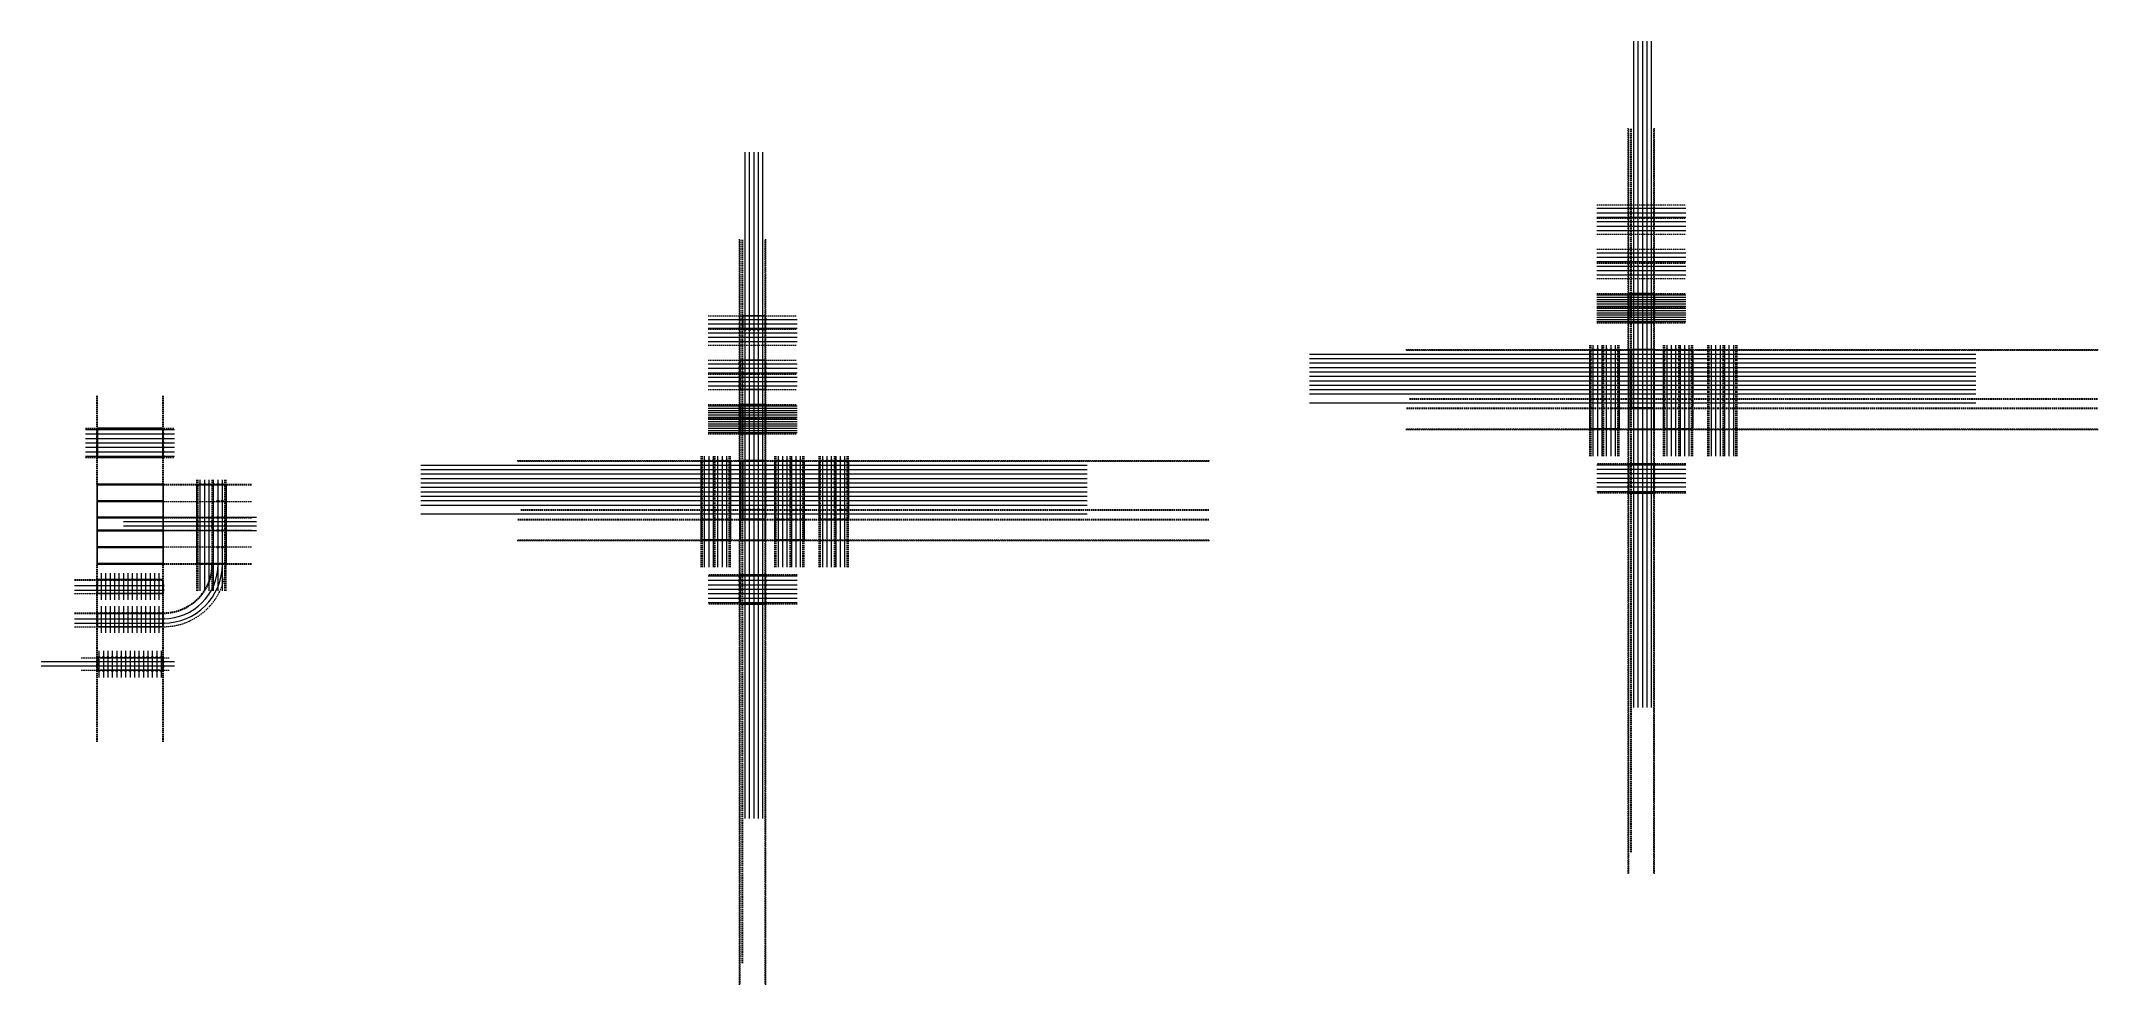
# Model space of a CAD drawing. Header units: millimetres. Extents: x -1485 to 7776, y -1874 to 2374.
import ezdxf

# ---------------------------------------------------------------- set-up
doc = ezdxf.new("R2010")
doc.units = ezdxf.units.MM
doc.linetypes.add('HIDDEN', pattern=[9.525, 6.35, -3.175])
doc.layers.get('0').update_dxf_attribs({"lineweight": 25, "true_color": 0xffffff})
for name, color, linetype, lineweight, true_color in [('dimensions', 6, 'Continuous', 0, 0xff00ff), ('sketch', 1, 'HIDDEN', 0, 0xff0000), ('tab-sketch', 14, 'Continuous', 0, 0x800000), ('wall-sketch', 5, 'Continuous', 0, 0x0000ff)]:
    doc.layers.add(name, color=color, linetype=linetype, lineweight=lineweight, true_color=true_color)

# ---------------------------------------------------------------- blocks, each defined once
blk = doc.blocks.new('tab')
for p, q in [((0, 5.1), (-3.1, 5.1)), ((-3.1, 5.1), (-3.1, -5.1)), ((-3.1, -5.1), (0, -5.1))]:
    blk.add_line(p, q)
at = {"layer": 'tab-sketch'}
for p, q in [((0, 5.1), (-3.1, 5.1)), ((-3.1, 5.1), (-3.1, -5.1)), ((0, -5.1), (0, 5.1)), ((-3.1, -5.1), (0, -5.1))]:
    blk.add_line(p, q, dxfattribs=at)
blk = doc.blocks.new('tab-hole')
for p, q in [((0, 5.05), (-3.1, 5.05)), ((-3.1, 5.05), (-3.1, -5.05)), ((0, -5.05), (0, 5.05)), ((-3.1, -5.05), (0, -5.05))]:
    blk.add_line(p, q)
blk = doc.blocks.new('tab-hole-middle')
for p, q in [((1.55, 5.05), (-1.55, 5.05)), ((-1.55, 5.05), (-1.55, -5.05)), ((1.55, -5.05), (1.55, 5.05)), ((-1.55, -5.05), (1.55, -5.05))]:
    blk.add_line(p, q)

msp = doc.modelspace()

# ---------------------------------------------------------------- linework, layer by layer
for p, q in [((5657.4, 1226.65), (5657.4, 1237.75)), ((5657.4, 1237.75), (5776.6, 1237.75)), ((5660.5, 1226.65), (5657.4, 1226.65)), ((5660.5, 1226.65), (5660.5, 1216.85)), ((5660.5, 1206.65), (5660.5, 1196.85)), ((5773.5, 1226.65), (5776.6, 1226.65)), ((5773.5, 1216.85), (5773.5, 1226.65)), ((5773.5, 1196.85), (5773.5, 1206.65)), ((5776.6, 1226.65), (5776.6, 1237.75)), ((1673.5, 1126.85), (1673.5, 1137.75)), ((1673.5, 1137.75), (1773.5, 1137.75)), ((1673.5, 1106.85), (1673.5, 1116.65)), ((1773.5, 1137.75), (1773.5, 1126.85)), ((1773.5, 1116.65), (1773.5, 1106.85)), ((5660.5, 1116.85), (5657.4, 1116.85)), ((5657.4, 1116.85), (5657.4, 1105.75)), ((5660.5, 1186.65), (5660.5, 1176.85)), ((5660.5, 1166.65), (5660.5, 1156.85)), ((5660.5, 1146.65), (5660.5, 1136.85)), ((5660.5, 1126.65), (5660.5, 1116.85)), ((5773.5, 1176.85), (5773.5, 1186.65)), ((5773.5, 1156.85), (5773.5, 1166.65)), ((5773.5, 1136.85), (5773.5, 1146.65)), ((5773.5, 1116.85), (5773.5, 1126.65)), ((5773.5, 1116.85), (5776.6, 1116.85)), ((5776.6, 1116.85), (5776.6, 1105.75)), ((1673.5, 1096.65), (1673.5, 1077.75)), ((1673.5, 1077.75), (1678.4, 1077.75)), ((1688.6, 1077.75), (1698.4, 1077.75)), ((1708.6, 1077.75), (1718.4, 1077.75)), ((1728.6, 1077.75), (1738.4, 1077.75)), ((1748.6, 1077.75), (1758.4, 1077.75)), ((1768.6, 1077.75), (1773.5, 1077.75)), ((1773.5, 1077.75), (1773.5, 1096.65)), ((5657.4, 1105.75), (5776.6, 1105.75)), ((1660.5, 926.85), (1660.5, 937.75)), ((1660.5, 937.75), (1773.5, 937.75)), ((1773.5, 937.75), (1773.5, 926.85)), ((5485, 982.75), (5495.9, 982.75)), ((5485, 982.75), (5485, 628.75)), ((5506.1, 982.75), (5515.9, 982.75)), ((5526.1, 982.75), (5535.9, 982.75)), ((5546.1, 982.75), (5555.9, 982.75)), ((5566.1, 982.75), (5575.9, 982.75)), ((5586.1, 982.75), (5595.9, 982.75)), ((5606.1, 982.75), (5617, 982.75)), ((5617, 628.75), (5617, 982.75)), ((5827.9, 982.75), (5817, 982.75)), ((5817, 628.75), (5817, 982.75)), ((5847.9, 982.75), (5838.1, 982.75)), ((5867.9, 982.75), (5858.1, 982.75)), ((5887.9, 982.75), (5878.1, 982.75)), ((5907.9, 982.75), (5898.1, 982.75)), ((5927.9, 982.75), (5918.1, 982.75)), ((5949, 982.75), (5938.1, 982.75)), ((5949, 982.75), (5949, 628.75)), ((1660.5, 906.85), (1660.5, 916.65)), ((1660.5, 886.85), (1660.5, 896.65)), ((1660.5, 866.85), (1660.5, 876.65)), ((1660.5, 846.85), (1660.5, 856.65)), ((1660.5, 826.85), (1660.5, 836.65)), ((1773.5, 916.65), (1773.5, 906.85)), ((1773.5, 896.65), (1773.5, 886.85)), ((1773.5, 876.65), (1773.5, 866.85)), ((1773.5, 856.65), (1773.5, 846.85)), ((1773.5, 836.65), (1773.5, 826.85)), ((1660.5, 805.75), (1660.5, 816.65)), ((1773.5, 805.75), (1660.5, 805.75)), ((1773.5, 816.65), (1773.5, 805.75)), ((1657.4, 726.65), (1657.4, 737.75)), ((1657.4, 737.75), (1776.6, 737.75)), ((1660.5, 726.65), (1657.4, 726.65)), ((1660.5, 726.65), (1660.5, 716.85)), ((1660.5, 706.65), (1660.5, 696.85)), ((1660.5, 686.65), (1660.5, 676.85)), ((1660.5, 666.65), (1660.5, 656.85)), ((1773.5, 726.65), (1776.6, 726.65)), ((1773.5, 716.85), (1773.5, 726.65)), ((1773.5, 696.85), (1773.5, 706.65)), ((1773.5, 676.85), (1773.5, 686.65)), ((1773.5, 656.85), (1773.5, 666.65)), ((1776.6, 726.65), (1776.6, 737.75)), ((-1235.1, 620.9), (-1235.1, 632)), ((-1235.1, 632), (-934.9, 632)), ((-1232, 620.9), (-1235.1, 620.9)), ((-1232, 620.9), (-1232, 611.1)), ((-1232, 600.9), (-1232, 591.1)), ((-1232, 580.9), (-1232, 571.1)), ((-1232, 560.9), (-1232, 551.1)), ((-938, 620.9), (-934.9, 620.9)), ((-938, 611.1), (-938, 620.9)), ((-938, 591.1), (-938, 600.9)), ((-938, 571.1), (-938, 580.9)), ((-938, 551.1), (-938, 560.9)), ((-934.9, 620.9), (-934.9, 632)), ((1660.5, 616.85), (1657.4, 616.85)), ((1657.4, 616.85), (1657.4, 605.75)), ((1657.4, 605.75), (1776.6, 605.75)), ((1660.5, 646.65), (1660.5, 636.85)), ((1660.5, 626.65), (1660.5, 616.85)), ((1773.5, 636.85), (1773.5, 646.65)), ((1773.5, 616.85), (1773.5, 626.65)), ((1773.5, 616.85), (1776.6, 616.85)), ((1776.6, 616.85), (1776.6, 605.75)), ((5485, 628.75), (5495.9, 628.75)), ((5506.1, 628.75), (5515.9, 628.75)), ((5526.1, 628.75), (5535.9, 628.75)), ((5546.1, 628.75), (5555.9, 628.75)), ((5566.1, 628.75), (5575.9, 628.75)), ((5586.1, 628.75), (5595.9, 628.75)), ((5606.1, 628.75), (5617, 628.75)), ((5827.9, 628.75), (5817, 628.75)), ((5847.9, 628.75), (5838.1, 628.75)), ((5867.9, 628.75), (5858.1, 628.75)), ((5887.9, 628.75), (5878.1, 628.75)), ((5907.9, 628.75), (5898.1, 628.75)), ((5927.9, 628.75), (5918.1, 628.75)), ((5949, 628.75), (5938.1, 628.75)), ((-1232, 511.1), (-1235.1, 511.1)), ((-1235.1, 511.1), (-1235.1, 500)), ((-1235.1, 500), (-934.9, 500)), ((-1232, 540.9), (-1232, 531.1)), ((-1232, 520.9), (-1232, 511.1)), ((-938, 531.1), (-938, 540.9)), ((-938, 511.1), (-938, 520.9)), ((-938, 511.1), (-934.9, 511.1)), ((-934.9, 511.1), (-934.9, 500)), ((1485, 482.75), (1495.9, 482.75)), ((1485, 482.75), (1485, 128.75)), ((1506.1, 482.75), (1515.9, 482.75)), ((1526.1, 482.75), (1535.9, 482.75)), ((1546.1, 482.75), (1555.9, 482.75)), ((1566.1, 482.75), (1575.9, 482.75)), ((1586.1, 482.75), (1595.9, 482.75)), ((1606.1, 482.75), (1617, 482.75)), ((1617, 128.75), (1617, 482.75)), ((1673.5, 482.75), (1678.4, 482.75)), ((1673.5, 482.75), (1673.5, 469.35)), ((1688.6, 482.75), (1698.4, 482.75)), ((1708.6, 482.75), (1718.4, 482.75)), ((1728.6, 482.75), (1738.4, 482.75)), ((1748.6, 482.75), (1758.4, 482.75)), ((1768.6, 482.75), (1773.5, 482.75)), ((1773.5, 469.35), (1773.5, 482.75)), ((1827.9, 482.75), (1817, 482.75)), ((1817, 128.75), (1817, 482.75)), ((1847.9, 482.75), (1838.1, 482.75)), ((1867.9, 482.75), (1858.1, 482.75)), ((1887.9, 482.75), (1878.1, 482.75)), ((1907.9, 482.75), (1898.1, 482.75)), ((1927.9, 482.75), (1918.1, 482.75)), ((1949, 482.75), (1938.1, 482.75)), ((1949, 482.75), (1949, 128.75)), ((2027.9, 482.75), (2017, 482.75)), ((2017, 482.75), (2017, 222.75)), ((2047.9, 482.75), (2038.1, 482.75)), ((2067.9, 482.75), (2058.1, 482.75)), ((2087.9, 482.75), (2078.1, 482.75)), ((2107.9, 482.75), (2098.1, 482.75)), ((2127.9, 482.75), (2118.1, 482.75)), ((2149, 482.75), (2138.1, 482.75)), ((2149, 222.75), (2149, 482.75)), ((5657.4, 460.65), (5657.4, 471.75)), ((5776.6, 471.75), (5657.4, 471.75)), ((5776.6, 460.65), (5776.6, 471.75)), ((-774.1, 377), (-785, 377)), ((-785, 23), (-785, 377)), ((-754.1, 377), (-763.9, 377)), ((-734.1, 377), (-743.9, 377)), ((-714.1, 377), (-723.9, 377)), ((-694.1, 377), (-703.9, 377)), ((-674.1, 377), (-683.9, 377)), ((-653, 377), (-663.9, 377)), ((-653, 377), (-653, 23)), ((1673.5, 459.15), (1673.5, 449.35)), ((1673.5, 439.15), (1673.5, 429.35)), ((1673.5, 419.15), (1673.5, 409.35)), ((1673.5, 399.15), (1673.5, 389.35)), ((1673.5, 379.15), (1673.5, 369.35)), ((1773.5, 449.35), (1773.5, 459.15)), ((1773.5, 429.35), (1773.5, 439.15)), ((1773.5, 409.35), (1773.5, 419.15)), ((1773.5, 389.35), (1773.5, 399.15)), ((1773.5, 369.35), (1773.5, 379.15)), ((5660.5, 460.65), (5657.4, 460.65)), ((5660.5, 450.85), (5660.5, 460.65)), ((5660.5, 430.85), (5660.5, 440.65)), ((5660.5, 410.85), (5660.5, 420.65)), ((5660.5, 390.85), (5660.5, 400.65)), ((5660.5, 370.85), (5660.5, 380.65)), ((5773.5, 460.65), (5776.6, 460.65)), ((5773.5, 460.65), (5773.5, 450.85)), ((5773.5, 440.65), (5773.5, 430.85)), ((5773.5, 420.65), (5773.5, 410.85)), ((5773.5, 400.65), (5773.5, 390.85)), ((5773.5, 380.65), (5773.5, 370.85)), ((1673.5, 359.15), (1673.5, 349.35)), ((1673.5, 339.15), (1673.5, 329.35)), ((1673.5, 319.15), (1673.5, 309.35)), ((1673.5, 299.15), (1673.5, 289.35)), ((1673.5, 279.15), (1673.5, 249.35)), ((1773.5, 349.35), (1773.5, 359.15)), ((1773.5, 329.35), (1773.5, 339.15)), ((1773.5, 309.35), (1773.5, 319.15)), ((1773.5, 289.35), (1773.5, 299.15)), ((1773.5, 249.35), (1773.5, 279.15)), ((5660.5, 350.85), (5657.4, 350.85)), ((5657.4, 350.85), (5657.4, 339.75)), ((5776.6, 339.75), (5657.4, 339.75)), ((5660.5, 350.85), (5660.5, 360.65)), ((5773.5, 360.65), (5773.5, 350.85)), ((5773.5, 350.85), (5776.6, 350.85)), ((5776.6, 350.85), (5776.6, 339.75)), ((1673.5, 239.15), (1673.5, 222.75)), ((1678.4, 222.75), (1673.5, 222.75)), ((1698.4, 222.75), (1688.6, 222.75)), ((1718.4, 222.75), (1708.6, 222.75)), ((1738.4, 222.75), (1728.6, 222.75)), ((1758.4, 222.75), (1748.6, 222.75)), ((1773.5, 222.75), (1768.6, 222.75)), ((1773.5, 239.15), (1773.5, 222.75)), ((2027.9, 222.75), (2017, 222.75)), ((2047.9, 222.75), (2038.1, 222.75)), ((2067.9, 222.75), (2058.1, 222.75)), ((2087.9, 222.75), (2078.1, 222.75)), ((2107.9, 222.75), (2098.1, 222.75)), ((2127.9, 222.75), (2118.1, 222.75)), ((2149, 222.75), (2138.1, 222.75)), ((1485, 128.75), (1495.9, 128.75)), ((1506.1, 128.75), (1515.9, 128.75)), ((1526.1, 128.75), (1535.9, 128.75)), ((1546.1, 128.75), (1555.9, 128.75)), ((1566.1, 128.75), (1575.9, 128.75)), ((1586.1, 128.75), (1595.9, 128.75)), ((1606.1, 128.75), (1617, 128.75)), ((1827.9, 128.75), (1817, 128.75)), ((1847.9, 128.75), (1838.1, 128.75)), ((1867.9, 128.75), (1858.1, 128.75)), ((1887.9, 128.75), (1878.1, 128.75)), ((1907.9, 128.75), (1898.1, 128.75)), ((1927.9, 128.75), (1918.1, 128.75)), ((1949, 128.75), (1938.1, 128.75)), ((-774.1, 23), (-785, 23)), ((-754.1, 23), (-763.9, 23)), ((-734.1, 23), (-743.9, 23)), ((-714.1, 23), (-723.9, 23)), ((-694.1, 23), (-703.9, 23)), ((-674.1, 23), (-683.9, 23)), ((-653, 23), (-663.9, 23)), ((-1232, -71.9), (-1232, -50)), ((-1232, -50), (-938, -50)), ((-1232, -91.9), (-1232, -82.1)), ((-938, -50), (-938, -71.9)), ((-938, -82.1), (-938, -91.9)), ((1657.4, -39.35), (1657.4, -28.25)), ((1776.6, -28.25), (1657.4, -28.25)), ((1660.5, -39.35), (1657.4, -39.35)), ((1660.5, -49.15), (1660.5, -39.35)), ((1660.5, -69.15), (1660.5, -59.35)), ((1660.5, -89.15), (1660.5, -79.35)), ((1773.5, -39.35), (1776.6, -39.35)), ((1773.5, -39.35), (1773.5, -49.15)), ((1773.5, -59.35), (1773.5, -69.15)), ((1773.5, -79.35), (1773.5, -89.15)), ((1776.6, -39.35), (1776.6, -28.25)), ((-1232, -113), (-1232, -102.1)), ((-938, -113), (-1232, -113)), ((-938, -102.1), (-938, -113)), ((1660.5, -149.15), (1657.4, -149.15)), ((1657.4, -149.15), (1657.4, -160.25)), ((1776.6, -160.25), (1657.4, -160.25)), ((1660.5, -109.15), (1660.5, -99.35)), ((1660.5, -129.15), (1660.5, -119.35)), ((1660.5, -149.15), (1660.5, -139.35)), ((1773.5, -99.35), (1773.5, -109.15)), ((1773.5, -119.35), (1773.5, -129.15)), ((1773.5, -139.35), (1773.5, -149.15)), ((1773.5, -149.15), (1776.6, -149.15)), ((1776.6, -149.15), (1776.6, -160.25)), ((-1232, -220.9), (-1232, -202)), ((-1232, -202), (-1220.1, -202)), ((-1232, -240.9), (-1232, -231.1)), ((-1232, -262), (-1232, -251.1)), ((-938, -262), (-1232, -262)), ((-1209.9, -202), (-1200.1, -202)), ((-1189.9, -202), (-1180.1, -202)), ((-1169.9, -202), (-1160.1, -202)), ((-1149.9, -202), (-1140.1, -202)), ((-1129.9, -202), (-1120.1, -202)), ((-1109.9, -202), (-1100.1, -202)), ((-1089.9, -202), (-1080.1, -202)), ((-1069.9, -202), (-1060.1, -202)), ((-1049.9, -202), (-1040.1, -202)), ((-1029.9, -202), (-1020.1, -202)), ((-1009.9, -202), (-1000.1, -202)), ((-989.9, -202), (-980.1, -202)), ((-969.9, -202), (-960.1, -202)), ((-949.9, -202), (-938, -202)), ((-938, -202), (-938, -220.9)), ((-938, -231.1), (-938, -240.9)), ((-938, -251.1), (-938, -262)), ((-1232, -414.9), (-1232, -399.4)), ((-1232, -399.4), (-1219.9, -399.4)), ((-1232, -425.1), (-1232, -434.9)), ((-1232, -445.1), (-1232, -460.6)), ((-1232, -460.6), (-1219.9, -460.6)), ((-1219.9, -402.5), (-1219.9, -399.4)), ((-1219.9, -402.5), (-1210.1, -402.5)), ((-1219.9, -457.5), (-1219.9, -460.6)), ((-1210.1, -457.5), (-1219.9, -457.5)), ((-1199.9, -402.5), (-1190.1, -402.5)), ((-1190.1, -457.5), (-1199.9, -457.5)), ((-1179.9, -402.5), (-1170.1, -402.5)), ((-1170.1, -457.5), (-1179.9, -457.5)), ((-1159.9, -402.5), (-1150.1, -402.5)), ((-1150.1, -457.5), (-1159.9, -457.5)), ((-1139.9, -402.5), (-1130.1, -402.5)), ((-1130.1, -457.5), (-1139.9, -457.5)), ((-1119.9, -402.5), (-1110.1, -402.5)), ((-1110.1, -457.5), (-1119.9, -457.5)), ((-1099.9, -402.5), (-1090.1, -402.5)), ((-1090.1, -457.5), (-1099.9, -457.5)), ((-1079.9, -402.5), (-1070.1, -402.5)), ((-1070.1, -457.5), (-1079.9, -457.5)), ((-1059.9, -402.5), (-1050.1, -402.5)), ((-1050.1, -457.5), (-1059.9, -457.5)), ((-1039.9, -402.5), (-1030.1, -402.5)), ((-1030.1, -457.5), (-1039.9, -457.5)), ((-1019.9, -402.5), (-1010.1, -402.5)), ((-1010.1, -457.5), (-1019.9, -457.5)), ((-999.9, -402.5), (-990.1, -402.5)), ((-990.1, -457.5), (-999.9, -457.5)), ((-979.9, -402.5), (-970.1, -402.5)), ((-970.1, -457.5), (-979.9, -457.5)), ((-959.9, -402.5), (-950.1, -402.5)), ((-950.1, -457.5), (-959.9, -457.5)), ((-950.1, -402.5), (-950.1, -399.4)), ((-938, -399.4), (-950.1, -399.4)), ((-950.1, -457.5), (-950.1, -460.6)), ((-938, -460.6), (-950.1, -460.6)), ((-938, -414.9), (-938, -399.4)), ((-938, -425.1), (-938, -434.9)), ((-938, -445.1), (-938, -460.6))]:
    msp.add_line(p, q)
at = {"layer": 'dimensions'}
for p, q in [((5660.5, 982.75), (5670.5, 982.75)), ((5673.5, 722.75), (5673.5, 765.75)), ((5773.5, 722.75), (5773.5, 762.75)), ((5660.5, 722.75), (5673.5, 722.75)), ((1660.5, 482.75), (1670.5, 482.75)), ((-935, 380), (-1235, 380)), ((-1235, 380), (-1235, 20)), ((-935, 20), (-935, 380)), ((-935, 227.5), (-1235, 227.5)), ((-1235, 227.5), (-1235, 172.5)), ((-935, 172.5), (-935, 227.5)), ((1660.5, 222.75), (1673.5, 222.75)), ((1673.5, 222.75), (1673.5, 265.75)), ((1773.5, 222.75), (1773.5, 262.75)), ((-1235, 172.5), (-935, 172.5)), ((-1235, 20), (-935, 20))]:
    msp.add_line(p, q, dxfattribs=at)
at = {"layer": 'sketch'}
for p, q in [((5657.5, 985.75), (5657.5, 1985.75)), ((5660.5, 982.75), (5660.5, 1982.75)), ((5670.5, 982.75), (5670.5, 1982.75)), ((5673.5, 982.75), (5673.5, 1982.75)), ((5773.5, 982.75), (5773.5, 1982.75)), ((5776.5, 985.75), (5776.5, 1985.75)), ((5517, 1637.75), (5917, 1637.75)), ((5517, 1577.75), (5917, 1577.75)), ((1657.5, 485.75), (1657.5, 1485.75)), ((1660.5, 482.75), (1660.5, 1482.75)), ((1670.5, 482.75), (1670.5, 1482.75)), ((1673.5, 482.75), (1673.5, 1482.75)), ((1773.5, 482.75), (1773.5, 1482.75)), ((1776.5, 485.75), (1776.5, 1485.75)), ((5517, 1505.75), (5917, 1505.75)), ((5517, 1437.75), (5917, 1437.75)), ((5517, 1377.75), (5917, 1377.75)), ((5517, 1376.25), (5917, 1376.25)), ((5517, 1374.75), (5917, 1374.75)), ((5517, 1305.75), (5917, 1305.75)), ((5517, 1237.75), (5917, 1237.75)), ((1517, 1137.75), (1917, 1137.75)), ((5517, 1177.75), (5917, 1177.75)), ((5517, 1176.25), (5917, 1176.25)), ((5517, 1174.75), (5917, 1174.75)), ((1517, 1077.75), (1917, 1077.75)), ((5517, 1105.75), (5917, 1105.75)), ((1517, 1005.75), (1917, 1005.75)), ((1517, 937.75), (1917, 937.75)), ((4657.5, 985.75), (5657.5, 985.75)), ((4660.5, 982.75), (5660.5, 982.75)), ((5485, 505.75), (5485, 1005.75)), ((5488, 505.75), (5488, 1005.75)), ((5491, 505.75), (5491, 1005.75)), ((5545, 505.75), (5545, 1005.75)), ((5548, 505.75), (5548, 1005.75)), ((5611, 505.75), (5611, 1005.75)), ((5614, 505.75), (5614, 1005.75)), ((5617, 505.75), (5617, 1005.75)), ((5773.5, 982.75), (7773.5, 982.75)), ((5776.5, 985.75), (7776.5, 985.75)), ((5817, 505.75), (5817, 1005.75)), ((5820, 505.75), (5820, 1005.75)), ((5823, 505.75), (5823, 1005.75)), ((5886, 505.75), (5886, 1005.75)), ((5889, 505.75), (5889, 1005.75)), ((5943, 505.75), (5943, 1005.75)), ((5946, 505.75), (5946, 1005.75)), ((5949, 505.75), (5949, 1005.75)), ((6017, 505.75), (6017, 1005.75)), ((6020, 505.75), (6020, 1005.75)), ((6023, 505.75), (6023, 1005.75)), ((6086, 505.75), (6086, 1005.75)), ((6089, 505.75), (6089, 1005.75)), ((6143, 505.75), (6143, 1005.75)), ((6146, 505.75), (6146, 1005.75)), ((6149, 505.75), (6149, 1005.75)), ((1517, 877.75), (1917, 877.75)), ((1517, 876.25), (1917, 876.25)), ((1517, 874.75), (1917, 874.75)), ((-1235, 380), (-1235, 780)), ((-1232, 380), (-1232, 780)), ((-938, 380), (-938, 780)), ((-935, 380), (-935, 780)), ((1517, 805.75), (1917, 805.75)), ((4673.5, 765.75), (5673.5, 765.75)), ((4673.5, 762.75), (5673.5, 762.75)), ((5773.5, 765.75), (7773.5, 765.75)), ((5773.5, 762.75), (7773.5, 762.75)), ((1517, 737.75), (1917, 737.75)), ((1517, 677.75), (1917, 677.75)), ((1517, 676.25), (1917, 676.25)), ((1517, 674.75), (1917, 674.75)), ((4660.5, 722.75), (5660.5, 722.75)), ((4660.5, 719.75), (5660.5, 719.75)), ((5670.5, -1277.25), (5670.5, 722.75)), ((5673.5, -1277.25), (5673.5, 722.75)), ((5773.5, 722.75), (7773.5, 722.75)), ((5773.5, 719.75), (7773.5, 719.75)), ((-1285, 632), (-885, 632)), ((1517, 605.75), (1917, 605.75)), ((4657.5, 625.75), (5657.5, 625.75)), ((4660.5, 628.75), (5660.5, 628.75)), ((5657.5, -1374.25), (5657.5, 625.75)), ((5660.5, -1371.25), (5660.5, 628.75)), ((5773.5, 628.75), (7773.5, 628.75)), ((5773.5, -1371.25), (5773.5, 628.75)), ((5776.5, 625.75), (7776.5, 625.75)), ((5776.5, -1374.25), (5776.5, 625.75)), ((-1285, 500), (-885, 500)), ((657.5, 485.75), (1657.5, 485.75)), ((660.5, 482.75), (1660.5, 482.75)), ((1485, 5.75), (1485, 505.75)), ((1488, 5.75), (1488, 505.75)), ((1491, 5.75), (1491, 505.75)), ((1545, 5.75), (1545, 505.75)), ((1548, 5.75), (1548, 505.75)), ((1611, 5.75), (1611, 505.75)), ((1614, 5.75), (1614, 505.75)), ((1617, 5.75), (1617, 505.75)), ((1773.5, 482.75), (3773.5, 482.75)), ((1776.5, 485.75), (3776.5, 485.75)), ((1817, 5.75), (1817, 505.75)), ((1820, 5.75), (1820, 505.75)), ((1823, 5.75), (1823, 505.75)), ((1886, 5.75), (1886, 505.75)), ((1889, 5.75), (1889, 505.75)), ((1943, 5.75), (1943, 505.75)), ((1946, 5.75), (1946, 505.75)), ((1949, 5.75), (1949, 505.75)), ((2017, 5.75), (2017, 505.75)), ((2020, 5.75), (2020, 505.75)), ((2023, 5.75), (2023, 505.75)), ((2086, 5.75), (2086, 505.75)), ((2089, 5.75), (2089, 505.75)), ((2143, 5.75), (2143, 505.75)), ((2146, 5.75), (2146, 505.75)), ((2149, 5.75), (2149, 505.75)), ((5917, 471.75), (5517, 471.75)), ((-935, 380), (-535, 380)), ((-935, 377), (-535, 377)), ((-785, -100), (-785, 400)), ((-782, -100), (-782, 400)), ((-779, -100), (-779, 400)), ((-716, -100), (-716, 400)), ((-713, -100), (-713, 400)), ((-659, -100), (-659, 400)), ((-656, -100), (-656, 400)), ((-653, -100), (-653, 400)), ((-935, 302.25), (-535, 302.25)), ((5917, 339.75), (5517, 339.75)), ((-935, 227.5), (-535, 227.5)), ((660.5, 222.75), (1660.5, 222.75)), ((660.5, 219.75), (1660.5, 219.75)), ((673.5, 265.75), (1673.5, 265.75)), ((673.5, 262.75), (1673.5, 262.75)), ((1670.5, -1777.25), (1670.5, 222.75)), ((1673.5, -1777.25), (1673.5, 222.75)), ((1773.5, 265.75), (3773.5, 265.75)), ((1773.5, 262.75), (3773.5, 262.75)), ((1773.5, 222.75), (3773.5, 222.75)), ((1773.5, 219.75), (3773.5, 219.75)), ((-935, 172.5), (-535, 172.5)), ((-935, 97.75), (-535, 97.75)), ((657.5, 125.75), (1657.5, 125.75)), ((660.5, 128.75), (1660.5, 128.75)), ((1657.5, -1874.25), (1657.5, 125.75)), ((1660.5, -1871.25), (1660.5, 128.75)), ((1773.5, 128.75), (3773.5, 128.75)), ((1773.5, -1871.25), (1773.5, 128.75)), ((1776.5, 125.75), (3776.5, 125.75)), ((1776.5, -1874.25), (1776.5, 125.75)), ((-1235, -380), (-1235, 20)), ((-1232, -380), (-1232, 20)), ((-938, -380), (-938, 20)), ((-935, 23), (-535, 23)), ((-935, 20), (-535, 20)), ((-935, -380), (-935, 20)), ((-1335, -50), (-935, -50)), ((-1335, -53), (-935, -53)), ((1917, -28.25), (1517, -28.25)), ((-1335, -113), (-935, -113)), ((1917, -160.25), (1517, -160.25)), ((-1335, -199), (-935, -199)), ((-1335, -202), (-935, -202)), ((-1335, -262), (-935, -262)), ((-1305, -402.5), (-905, -402.5)), ((-1305, -457.5), (-905, -457.5)), ((-1235, -780), (-1235, -380)), ((-1232, -780), (-1232, -380)), ((-938, -780), (-938, -380)), ((-935, -780), (-935, -380))]:
    msp.add_line(p, q, dxfattribs=at)
for radius in [222, 219, 282]:
    msp.add_arc((-935, 20), radius, 270, 0, dxfattribs=at)
at = {"layer": 'tab-sketch'}
for p, q in [((5683.5, -625.75), (5683.5, 2374.25)), ((5703.5, -625.75), (5703.5, 2374.25)), ((5723.5, -625.75), (5723.5, 2374.25)), ((5743.5, -625.75), (5743.5, 2374.25)), ((5763.5, -625.75), (5763.5, 2374.25)), ((1683.5, -1125.75), (1683.5, 1874.25)), ((1703.5, -1125.75), (1703.5, 1874.25)), ((1723.5, -1125.75), (1723.5, 1874.25)), ((1743.5, -1125.75), (1743.5, 1874.25)), ((1763.5, -1125.75), (1763.5, 1874.25)), ((5517, 1621.75), (5917, 1621.75)), ((5517, 1601.75), (5917, 1601.75)), ((5517, 1581.75), (5917, 1581.75)), ((5517, 1561.75), (5917, 1561.75)), ((5517, 1541.75), (5917, 1541.75)), ((5517, 1521.75), (5917, 1521.75)), ((5517, 1421.75), (5917, 1421.75)), ((5517, 1401.75), (5917, 1401.75)), ((5517, 1381.75), (5917, 1381.75)), ((5517, 1361.75), (5917, 1361.75)), ((5517, 1341.75), (5917, 1341.75)), ((5517, 1321.75), (5917, 1321.75)), ((5517, 1231.75), (5917, 1231.75)), ((5517, 1221.75), (5917, 1221.75)), ((5517, 1211.75), (5917, 1211.75)), ((1517, 1121.75), (1917, 1121.75)), ((5517, 1201.75), (5917, 1201.75)), ((5517, 1191.75), (5917, 1191.75)), ((5517, 1181.75), (5917, 1181.75)), ((5517, 1171.75), (5917, 1171.75)), ((5517, 1161.75), (5917, 1161.75)), ((5517, 1151.75), (5917, 1151.75)), ((5517, 1141.75), (5917, 1141.75)), ((5517, 1131.75), (5917, 1131.75)), ((5517, 1121.75), (5917, 1121.75)), ((5517, 1111.75), (5917, 1111.75)), ((1517, 1101.75), (1917, 1101.75)), ((1517, 1081.75), (1917, 1081.75)), ((1517, 1061.75), (1917, 1061.75)), ((1517, 1041.75), (1917, 1041.75)), ((1517, 1021.75), (1917, 1021.75)), ((7223.5, 964.25), (4223.5, 964.25)), ((7223.5, 944.25), (4223.5, 944.25)), ((5501, 505.75), (5501, 1005.75)), ((5521, 505.75), (5521, 1005.75)), ((5541, 505.75), (5541, 1005.75)), ((5561, 505.75), (5561, 1005.75)), ((5581, 505.75), (5581, 1005.75)), ((5601, 505.75), (5601, 1005.75)), ((5833, 505.75), (5833, 1005.75)), ((5853, 505.75), (5853, 1005.75)), ((5873, 505.75), (5873, 1005.75)), ((5893, 505.75), (5893, 1005.75)), ((5913, 505.75), (5913, 1005.75)), ((5933, 505.75), (5933, 1005.75)), ((6033, 505.75), (6033, 1005.75)), ((6053, 505.75), (6053, 1005.75)), ((6073, 505.75), (6073, 1005.75)), ((6093, 505.75), (6093, 1005.75)), ((6113, 505.75), (6113, 1005.75)), ((6133, 505.75), (6133, 1005.75)), ((1517, 921.75), (1917, 921.75)), ((1517, 901.75), (1917, 901.75)), ((1517, 881.75), (1917, 881.75)), ((1517, 861.75), (1917, 861.75)), ((1517, 841.75), (1917, 841.75)), ((7223.5, 924.25), (4223.5, 924.25)), ((7223.5, 904.25), (4223.5, 904.25)), ((7223.5, 884.25), (4223.5, 884.25)), ((7223.5, 864.25), (4223.5, 864.25)), ((7223.5, 844.25), (4223.5, 844.25)), ((1517, 821.75), (1917, 821.75)), ((7223.5, 824.25), (4223.5, 824.25)), ((7223.5, 804.25), (4223.5, 804.25)), ((7223.5, 784.25), (4223.5, 784.25)), ((7223.5, 744.25), (4223.5, 744.25)), ((1517, 731.75), (1917, 731.75)), ((1517, 721.75), (1917, 721.75)), ((1517, 711.75), (1917, 711.75)), ((1517, 701.75), (1917, 701.75)), ((1517, 691.75), (1917, 691.75)), ((1517, 681.75), (1917, 681.75)), ((1517, 671.75), (1917, 671.75)), ((1517, 661.75), (1917, 661.75)), ((1517, 651.75), (1917, 651.75)), ((-1285, 626), (-885, 626)), ((-1285, 606), (-885, 606)), ((-1285, 586), (-885, 586)), ((-1285, 566), (-885, 566)), ((1517, 641.75), (1917, 641.75)), ((1517, 631.75), (1917, 631.75)), ((1517, 621.75), (1917, 621.75)), ((1517, 611.75), (1917, 611.75)), ((-1285, 546), (-885, 546)), ((-1285, 526), (-885, 526)), ((-1285, 506), (-885, 506)), ((3223.5, 464.25), (223.5, 464.25)), ((1501, 5.75), (1501, 505.75)), ((1521, 5.75), (1521, 505.75)), ((1541, 5.75), (1541, 505.75)), ((1561, 5.75), (1561, 505.75)), ((1581, 5.75), (1581, 505.75)), ((1601, 5.75), (1601, 505.75)), ((1833, 5.75), (1833, 505.75)), ((1853, 5.75), (1853, 505.75)), ((1873, 5.75), (1873, 505.75)), ((1893, 5.75), (1893, 505.75)), ((1913, 5.75), (1913, 505.75)), ((1933, 5.75), (1933, 505.75)), ((2033, 5.75), (2033, 505.75)), ((2053, 5.75), (2053, 505.75)), ((2073, 5.75), (2073, 505.75)), ((2093, 5.75), (2093, 505.75)), ((2113, 5.75), (2113, 505.75)), ((2133, 5.75), (2133, 505.75)), ((5917, 465.75), (5517, 465.75)), ((-769, -100), (-769, 400)), ((-749, -100), (-749, 400)), ((-729, -100), (-729, 400)), ((-709, -100), (-709, 400)), ((-689, -100), (-689, 400)), ((-669, -100), (-669, 400)), ((3223.5, 444.25), (223.5, 444.25)), ((3223.5, 424.25), (223.5, 424.25)), ((3223.5, 404.25), (223.5, 404.25)), ((3223.5, 384.25), (223.5, 384.25)), ((5917, 445.75), (5517, 445.75)), ((5917, 425.75), (5517, 425.75)), ((5917, 405.75), (5517, 405.75)), ((5917, 385.75), (5517, 385.75)), ((3223.5, 364.25), (223.5, 364.25)), ((3223.5, 344.25), (223.5, 344.25)), ((3223.5, 324.25), (223.5, 324.25)), ((3223.5, 304.25), (223.5, 304.25)), ((3223.5, 284.25), (223.5, 284.25)), ((5917, 365.75), (5517, 365.75)), ((5917, 345.75), (5517, 345.75)), ((-515, 230), (-1115, 230)), ((-515, 210), (-1115, 210)), ((-515, 190), (-1115, 190)), ((3223.5, 244.25), (223.5, 244.25)), ((-515, 170), (-1115, 170)), ((-1335, -77), (-935, -77)), ((-1215, -21), (-1215, -141)), ((-1195, -21), (-1195, -141)), ((-1175, -21), (-1175, -141)), ((-1175, -21), (-1175, -141)), ((-1155, -21), (-1155, -141)), ((-1135, -21), (-1135, -141)), ((-1115, -21), (-1115, -141)), ((-1095, -21), (-1095, -141)), ((-1075, -21), (-1075, -141)), ((-1055, -21), (-1055, -141)), ((-1035, -21), (-1035, -141)), ((-1015, -21), (-1015, -141)), ((-995, -21), (-995, -141)), ((-975, -21), (-975, -141)), ((-955, -21), (-955, -141)), ((1917, -34.25), (1517, -34.25)), ((1917, -54.25), (1517, -54.25)), ((1917, -74.25), (1517, -74.25)), ((-1335, -97), (-935, -97)), ((-1215, -170), (-1215, -290)), ((-1195, -170), (-1195, -290)), ((-1175, -170), (-1175, -290)), ((-1175, -170), (-1175, -290)), ((-1155, -170), (-1155, -290)), ((-1135, -170), (-1135, -290)), ((-1115, -170), (-1115, -290)), ((-1095, -170), (-1095, -290)), ((-1075, -170), (-1075, -290)), ((-1055, -170), (-1055, -290)), ((-1035, -170), (-1035, -290)), ((-1015, -170), (-1015, -290)), ((-995, -170), (-995, -290)), ((-975, -170), (-975, -290)), ((-955, -170), (-955, -290)), ((1917, -94.25), (1517, -94.25)), ((1917, -114.25), (1517, -114.25)), ((1917, -134.25), (1517, -134.25)), ((1917, -154.25), (1517, -154.25)), ((-1335, -226), (-935, -226)), ((-1335, -246), (-935, -246)), ((-1225, -370), (-1225, -490)), ((-1205, -370), (-1205, -490)), ((-1185, -370), (-1185, -490)), ((-1165, -370), (-1165, -490)), ((-1165, -370), (-1165, -490)), ((-1145, -370), (-1145, -490)), ((-1125, -370), (-1125, -490)), ((-1105, -370), (-1105, -490)), ((-1085, -370), (-1085, -490)), ((-1065, -370), (-1065, -490)), ((-1045, -370), (-1045, -490)), ((-1025, -370), (-1025, -490)), ((-1005, -370), (-1005, -490)), ((-985, -370), (-985, -490)), ((-965, -370), (-965, -490)), ((-945, -370), (-945, -490)), ((-885, -420), (-1485, -420)), ((-885, -440), (-1485, -440))]:
    msp.add_line(p, q, dxfattribs=at)
for radius in [246, 266]:
    msp.add_arc((-935, 20), radius, 270, 0, dxfattribs=at)
at = {"layer": 'wall-sketch'}
for p, q in [((5776.5, 985.75), (5657.5, 985.75)), ((5657.5, 985.75), (5657.5, 625.75)), ((5773.5, 982.75), (5660.5, 982.75)), ((5660.5, 982.75), (5660.5, 628.75)), ((5670.5, 722.75), (5670.5, 982.75)), ((5670.5, 982.75), (5673.5, 982.75)), ((5673.5, 982.75), (5673.5, 722.75)), ((5773.5, 628.75), (5773.5, 982.75)), ((5776.5, 625.75), (5776.5, 985.75)), ((5673.5, 765.75), (5773.5, 765.75)), ((5673.5, 762.75), (5673.5, 765.75)), ((5773.5, 762.75), (5673.5, 762.75)), ((5773.5, 765.75), (5773.5, 762.75)), ((5773.5, 722.75), (5660.5, 722.75)), ((5660.5, 722.75), (5660.5, 719.75)), ((5660.5, 719.75), (5773.5, 719.75)), ((5673.5, 722.75), (5670.5, 722.75)), ((5773.5, 719.75), (5773.5, 722.75)), ((5657.5, 625.75), (5776.5, 625.75)), ((5660.5, 628.75), (5773.5, 628.75)), ((1776.5, 485.75), (1657.5, 485.75)), ((1657.5, 485.75), (1657.5, 125.75)), ((1773.5, 482.75), (1660.5, 482.75)), ((1660.5, 482.75), (1660.5, 128.75)), ((1670.5, 222.75), (1670.5, 482.75)), ((1670.5, 482.75), (1673.5, 482.75)), ((1673.5, 482.75), (1673.5, 222.75)), ((1773.5, 128.75), (1773.5, 482.75)), ((1776.5, 125.75), (1776.5, 485.75)), ((-935, 380), (-1235, 380)), ((-1235, 380), (-1235, 377)), ((-1232, 380), (-1235, 380)), ((-1235, 380), (-1235, 20)), ((-1235, 377), (-935, 377)), ((-1232, 20), (-1232, 380)), ((-935, 380), (-938, 380)), ((-938, 380), (-938, 20)), ((-935, 377), (-935, 380)), ((-935, 20), (-935, 380)), ((-935, 305.25), (-1235, 305.25)), ((-1235, 305.25), (-1235, 302.25)), ((-1235, 302.25), (-935, 302.25)), ((-935, 302.25), (-935, 305.25)), ((-935, 230.5), (-1235, 230.5)), ((-1235, 230.5), (-1235, 227.5)), ((-1235, 227.5), (-935, 227.5)), ((-935, 227.5), (-935, 230.5)), ((1773.5, 222.75), (1660.5, 222.75)), ((1660.5, 222.75), (1660.5, 219.75)), ((1660.5, 219.75), (1773.5, 219.75)), ((1673.5, 222.75), (1670.5, 222.75)), ((1673.5, 265.75), (1773.5, 265.75)), ((1673.5, 262.75), (1673.5, 265.75)), ((1773.5, 262.75), (1673.5, 262.75)), ((1773.5, 265.75), (1773.5, 262.75)), ((1773.5, 219.75), (1773.5, 222.75)), ((-935, 172.5), (-1235, 172.5)), ((-1235, 172.5), (-1235, 169.5)), ((-1235, 169.5), (-935, 169.5)), ((-935, 97.75), (-1235, 97.75)), ((-1235, 97.75), (-1235, 94.75)), ((-1235, 94.75), (-935, 94.75)), ((-935, 169.5), (-935, 172.5)), ((-935, 94.75), (-935, 97.75)), ((1657.5, 125.75), (1776.5, 125.75)), ((1660.5, 128.75), (1773.5, 128.75)), ((-935, 23), (-1235, 23)), ((-1235, 23), (-1235, 20)), ((-1235, 20), (-935, 20)), ((-1235, 20), (-1232, 20)), ((-938, 20), (-935, 20)), ((-935, 20), (-935, 23))]:
    msp.add_line(p, q, dxfattribs=at)

# ---------------------------------------------------------------- block references
at = {"yscale": -1}
for name, p, rotation in [('tab', (5660.5, 1211.75), 360), ('tab', (5773.5, 1211.75), 180), ('tab', (5660.5, 1191.75), 360), ('tab', (5660.5, 1171.75), 360), ('tab', (5660.5, 1151.75), 360), ('tab', (5660.5, 1131.75), 360), ('tab', (5773.5, 1191.75), 180), ('tab', (5773.5, 1171.75), 180), ('tab', (5773.5, 1151.75), 180), ('tab', (5773.5, 1131.75), 180), ('tab', (5833, 982.75), 270), ('tab', (5853, 982.75), 270), ('tab', (5873, 982.75), 270), ('tab', (5893, 982.75), 270), ('tab', (5913, 982.75), 270), ('tab', (5933, 982.75), 270), ('tab', (1660.5, 711.75), 360), ('tab', (1660.5, 691.75), 360), ('tab', (1660.5, 671.75), 360), ('tab', (1660.5, 651.75), 360), ('tab', (1773.5, 711.75), 180), ('tab', (1773.5, 691.75), 180), ('tab', (1773.5, 671.75), 180), ('tab', (1773.5, 651.75), 180), ('tab', (-1232, 606), 360), ('tab', (-1232, 586), 360), ('tab', (-1232, 566), 360), ('tab', (-938, 606), 180), ('tab', (-938, 586), 180), ('tab', (-938, 566), 180), ('tab', (1660.5, 631.75), 360), ('tab', (1773.5, 631.75), 180), ('tab', (5833, 628.75), 90), ('tab', (5853, 628.75), 90), ('tab', (5873, 628.75), 90), ('tab', (5893, 628.75), 90), ('tab', (5913, 628.75), 90), ('tab', (5933, 628.75), 90), ('tab', (-1232, 546), 360), ('tab', (-1232, 526), 360), ('tab', (-938, 546), 180), ('tab', (-938, 526), 180), ('tab', (1833, 482.75), 270), ('tab', (1853, 482.75), 270), ('tab', (1873, 482.75), 270), ('tab', (1893, 482.75), 270), ('tab', (1913, 482.75), 270), ('tab', (1933, 482.75), 270), ('tab', (2033, 482.75), 270), ('tab', (2053, 482.75), 270), ('tab', (2073, 482.75), 270), ('tab', (2093, 482.75), 270), ('tab', (2113, 482.75), 270), ('tab', (2133, 482.75), 270), ('tab', (-769, 377), 270), ('tab', (-749, 377), 270), ('tab', (-729, 377), 270), ('tab', (-709, 377), 270), ('tab', (-689, 377), 270), ('tab', (-669, 377), 270), ('tab-hole-middle', (1501, 221.25), 90), ('tab-hole-middle', (1521, 221.25), 90), ('tab-hole-middle', (1541, 221.25), 90), ('tab-hole-middle', (1561, 221.25), 90), ('tab-hole-middle', (1581, 221.25), 90), ('tab-hole-middle', (1601, 221.25), 90), ('tab', (2033, 222.75), 90), ('tab', (2053, 222.75), 90), ('tab', (2073, 222.75), 90), ('tab', (2093, 222.75), 90), ('tab', (2113, 222.75), 90), ('tab', (2133, 222.75), 90), ('tab', (1833, 128.75), 90), ('tab', (1853, 128.75), 90), ('tab', (1873, 128.75), 90), ('tab', (1893, 128.75), 90), ('tab', (1913, 128.75), 90), ('tab', (1933, 128.75), 90), ('tab', (-769, 23), 90), ('tab', (-749, 23), 90), ('tab', (-729, 23), 90), ('tab', (-709, 23), 90), ('tab', (-689, 23), 90), ('tab', (-669, 23), 90)]:
    msp.add_blockref(name, p, dxfattribs=dict(at, rotation=rotation))
for name, p in [('tab', (1673.5, 1121.75)), ('tab', (1673.5, 1101.75)), ('tab', (1660.5, 921.75)), ('tab-hole-middle', (1672, 921.75)), ('tab', (1660.5, 901.75)), ('tab', (1660.5, 881.75)), ('tab', (1660.5, 861.75)), ('tab', (1660.5, 841.75)), ('tab-hole-middle', (1672, 901.75)), ('tab-hole-middle', (1672, 881.75)), ('tab-hole-middle', (1672, 861.75)), ('tab-hole-middle', (1672, 841.75)), ('tab', (1660.5, 821.75)), ('tab-hole-middle', (1672, 821.75)), ('tab-hole-middle', (1672, 721.75)), ('tab-hole-middle', (1672, 701.75)), ('tab-hole-middle', (1672, 681.75)), ('tab-hole-middle', (1672, 661.75)), ('tab-hole-middle', (1672, 641.75)), ('tab-hole-middle', (1672, 621.75)), ('tab', (1673.5, 464.25)), ('tab-hole', (1889, 464.25)), ('tab-hole', (2089, 464.25)), ('tab', (1673.5, 444.25)), ('tab', (1673.5, 424.25)), ('tab', (1673.5, 404.25)), ('tab', (1673.5, 384.25)), ('tab-hole', (1889, 444.25)), ('tab-hole', (1889, 424.25)), ('tab-hole', (1889, 404.25)), ('tab-hole', (1889, 384.25)), ('tab-hole', (2089, 444.25)), ('tab-hole', (2089, 424.25)), ('tab-hole', (2089, 404.25)), ('tab-hole', (2089, 384.25)), ('tab', (5660.5, 445.75)), ('tab', (5660.5, 425.75)), ('tab', (5660.5, 405.75)), ('tab', (5660.5, 385.75)), ('tab', (5660.5, 365.75)), ('tab', (1673.5, 364.25)), ('tab', (1673.5, 344.25)), ('tab', (1673.5, 324.25)), ('tab', (1673.5, 304.25)), ('tab', (1673.5, 284.25)), ('tab-hole', (1889, 364.25)), ('tab-hole', (1889, 344.25)), ('tab-hole', (1889, 324.25)), ('tab-hole', (1889, 304.25)), ('tab-hole', (1889, 284.25)), ('tab-hole', (2089, 364.25)), ('tab-hole', (2089, 344.25)), ('tab-hole', (2089, 324.25)), ('tab-hole', (2089, 304.25)), ('tab-hole', (2089, 284.25)), ('tab-hole', (-713, 210)), ('tab-hole', (-713, 190)), ('tab', (1673.5, 244.25)), ('tab-hole-middle', (1887.5, 244.25)), ('tab-hole-middle', (2087.5, 244.25)), ('tab', (-1232, -77)), ('tab', (-1232, -97)), ('tab', (1660.5, -54.25)), ('tab', (1660.5, -74.25)), ('tab', (1660.5, -94.25)), ('tab', (1660.5, -114.25)), ('tab', (1660.5, -134.25)), ('tab', (-1232, -226)), ('tab', (-1232, -246)), ('tab', (-1232, -420)), ('tab', (-1232, -440))]:
    msp.add_blockref(name, p)
for name, p, rotation in [('tab', (1773.5, 1121.75), 180), ('tab', (1683.5, 1077.75), 90), ('tab', (1703.5, 1077.75), 90), ('tab', (1723.5, 1077.75), 90), ('tab', (1743.5, 1077.75), 90), ('tab', (1763.5, 1077.75), 90), ('tab', (1773.5, 1101.75), 180), ('tab', (1773.5, 921.75), 180), ('tab', (5501, 982.75), 270), ('tab', (5521, 982.75), 270), ('tab', (5541, 982.75), 270), ('tab', (5561, 982.75), 270), ('tab', (5581, 982.75), 270), ('tab', (5601, 982.75), 270), ('tab-hole-middle', (1683.5, 876.25), 90), ('tab-hole-middle', (1703.5, 876.25), 90), ('tab-hole-middle', (1723.5, 876.25), 90), ('tab-hole-middle', (1743.5, 876.25), 90), ('tab-hole-middle', (1763.5, 876.25), 90), ('tab', (1773.5, 901.75), 180), ('tab', (1773.5, 881.75), 180), ('tab', (1773.5, 861.75), 180), ('tab', (1773.5, 841.75), 180), ('tab', (1773.5, 821.75), 180), ('tab-hole-middle', (1683.5, 676.25), 90), ('tab-hole-middle', (1703.5, 676.25), 90), ('tab-hole-middle', (1723.5, 676.25), 90), ('tab-hole-middle', (1743.5, 676.25), 90), ('tab-hole-middle', (1763.5, 676.25), 90), ('tab', (5501, 628.75), 90), ('tab', (5521, 628.75), 90), ('tab', (5541, 628.75), 90), ('tab', (5561, 628.75), 90), ('tab', (5581, 628.75), 90), ('tab', (5601, 628.75), 90), ('tab', (1501, 482.75), 270), ('tab', (1521, 482.75), 270), ('tab', (1541, 482.75), 270), ('tab', (1561, 482.75), 270), ('tab', (1581, 482.75), 270), ('tab', (1601, 482.75), 270), ('tab', (1683.5, 482.75), 270), ('tab', (1703.5, 482.75), 270), ('tab', (1723.5, 482.75), 270), ('tab', (1743.5, 482.75), 270), ('tab', (1763.5, 482.75), 270), ('tab', (1773.5, 464.25), 180), ('tab', (1773.5, 444.25), 180), ('tab', (1773.5, 424.25), 180), ('tab', (1773.5, 404.25), 180), ('tab', (1773.5, 384.25), 180), ('tab', (5773.5, 445.75), 180), ('tab', (5773.5, 425.75), 180), ('tab', (5773.5, 405.75), 180), ('tab', (5773.5, 385.75), 180), ('tab', (5773.5, 365.75), 180), ('tab-hole', (-689, 302.25), 270), ('tab-hole', (-669, 302.25), 270), ('tab', (1773.5, 364.25), 180), ('tab', (1773.5, 344.25), 180), ('tab', (1773.5, 324.25), 180), ('tab', (1773.5, 304.25), 180), ('tab', (1773.5, 284.25), 180), ('tab-hole', (-689, 227.5), 270), ('tab-hole', (-669, 227.5), 270), ('tab', (1683.5, 222.75), 90.00000000000001), ('tab-hole-middle', (1683.5, 264.25), 90), ('tab', (1703.5, 222.75), 90.00000000000001), ('tab-hole-middle', (1703.5, 264.25), 90), ('tab', (1723.5, 222.75), 90.00000000000001), ('tab-hole-middle', (1723.5, 264.25), 90), ('tab', (1743.5, 222.75), 90.00000000000001), ('tab-hole-middle', (1743.5, 264.25), 90), ('tab', (1763.5, 222.75), 90.00000000000001), ('tab-hole-middle', (1763.5, 264.25), 90), ('tab', (1773.5, 244.25), 180), ('tab-hole-middle', (1833, 221.25), 90), ('tab-hole-middle', (1853, 221.25), 90), ('tab-hole-middle', (1873, 221.25), 90), ('tab-hole-middle', (1893, 221.25), 90), ('tab-hole-middle', (1913, 264.25), 90), ('tab-hole-middle', (1913, 221.25), 90), ('tab-hole-middle', (1933, 264.25), 90), ('tab-hole-middle', (1933, 221.25), 90), ('tab-hole-middle', (2113, 264.25), 90), ('tab-hole-middle', (2133, 264.25), 90), ('tab-hole', (-689, 172.5), 90), ('tab-hole', (-689, 97.75), 90), ('tab-hole', (-669, 172.5), 90), ('tab-hole', (-669, 97.75), 90), ('tab', (1501, 128.75), 90), ('tab', (1521, 128.75), 90), ('tab', (1541, 128.75), 90), ('tab', (1561, 128.75), 90), ('tab', (1581, 128.75), 90), ('tab', (1601, 128.75), 90), ('tab', (-938, -77), 180), ('tab', (-938, -97), 180), ('tab', (1773.5, -54.25), 180), ('tab', (1773.5, -74.25), 180), ('tab', (1773.5, -94.25), 180), ('tab', (1773.5, -114.25), 180), ('tab', (1773.5, -134.25), 180), ('tab', (-1215, -202), 270), ('tab', (-1195, -202), 270), ('tab', (-1175, -202), 270), ('tab', (-1155, -202), 270), ('tab', (-1135, -202), 270), ('tab', (-1115, -202), 270), ('tab', (-1095, -202), 270), ('tab', (-1075, -202), 270), ('tab', (-1055, -202), 270), ('tab', (-1035, -202), 270), ('tab', (-1015, -202), 270), ('tab', (-995, -202), 270), ('tab', (-975, -202), 270), ('tab', (-955, -202), 270), ('tab', (-938, -226), 180), ('tab', (-938, -246), 180), ('tab', (-1205, -402.5), 270), ('tab', (-1205, -457.5), 450), ('tab', (-1185, -402.5), 270), ('tab', (-1185, -457.5), 450), ('tab', (-1165, -402.5), 270), ('tab', (-1165, -457.5), 450), ('tab', (-1145, -402.5), 270), ('tab', (-1145, -457.5), 450), ('tab', (-1125, -402.5), 270), ('tab', (-1125, -457.5), 450), ('tab', (-1105, -402.5), 270), ('tab', (-1105, -457.5), 450), ('tab', (-1085, -402.5), 270), ('tab', (-1085, -457.5), 450), ('tab', (-1065, -402.5), 270), ('tab', (-1065, -457.5), 450), ('tab', (-1045, -402.5), 270), ('tab', (-1045, -457.5), 450), ('tab', (-1025, -402.5), 270), ('tab', (-1025, -457.5), 450), ('tab', (-1005, -402.5), 270), ('tab', (-1005, -457.5), 450), ('tab', (-985, -402.5), 270), ('tab', (-985, -457.5), 450), ('tab', (-965, -402.5), 270), ('tab', (-965, -457.5), 450), ('tab', (-938, -420), 180), ('tab', (-938, -440), 180)]:
    msp.add_blockref(name, p, dxfattribs=dict(rotation=rotation))

doc.saveas('drawing.dxf')
